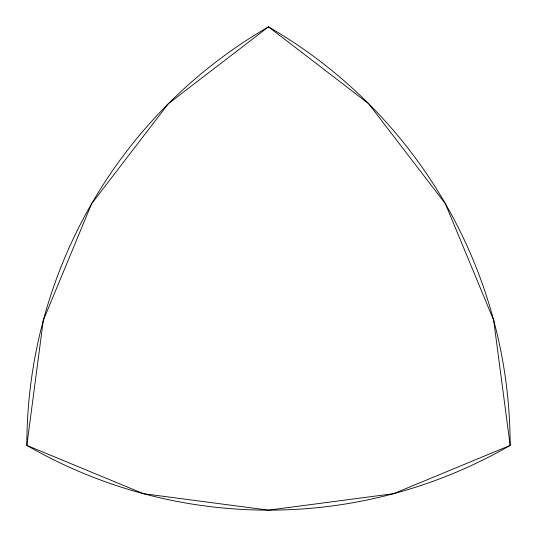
<?xml version="1.0" encoding="UTF-8"?>
<svg xmlns="http://www.w3.org/2000/svg" width="537" height="537" viewBox="0 0 537 537"><rect width="100%" height="100%" fill="white"/><g stroke="black" fill="none" stroke-linecap="round" stroke-linejoin="round"><path stroke-width="0.81" d="M43.316 320.314L26.85 445.401L143.413 493.684L268.5 510.15L393.587 493.684L510.15 445.401L493.684 320.314L445.401 203.751L368.597 103.654L268.5 26.85L168.403 103.654L91.599 203.751L43.316 320.314M268.5 26.85A483.3 483.3 0 0 0 26.85 445.401A483.3 483.3 0 0 0 510.15 445.401A483.3 483.3 0 0 0 268.5 26.85"/></g></svg>
